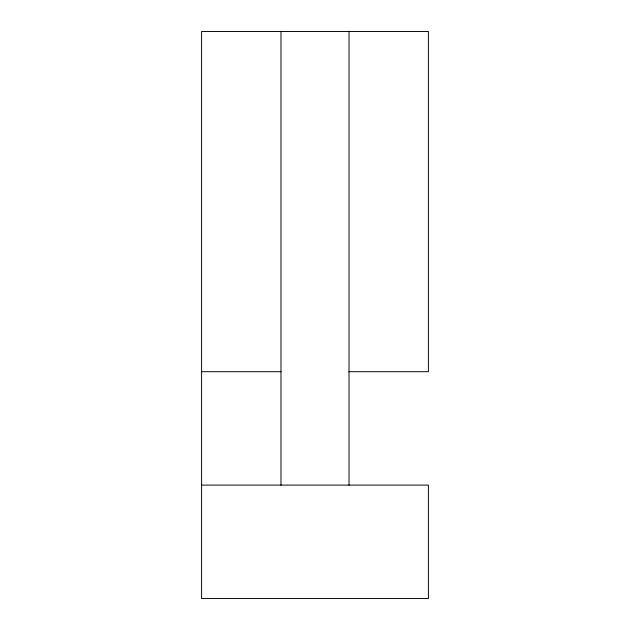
<?xml version="1.0" encoding="UTF-8"?>
<svg xmlns="http://www.w3.org/2000/svg" width="630" height="630" viewBox="0 0 630 630"><rect width="100%" height="100%" fill="white"/><g stroke="black" fill="none" stroke-linecap="round" stroke-linejoin="round"><path stroke-width="0.94" d="M201.6 371.7L281.13 371.7M348.87 371.7L428.4 371.7L428.4 31.5L201.6 31.5L201.6 598.5L428.4 598.5L428.4 485.1L201.6 485.1M349.02 31.5L349.02 485.297M280.98 31.5L280.98 485.297"/></g></svg>
